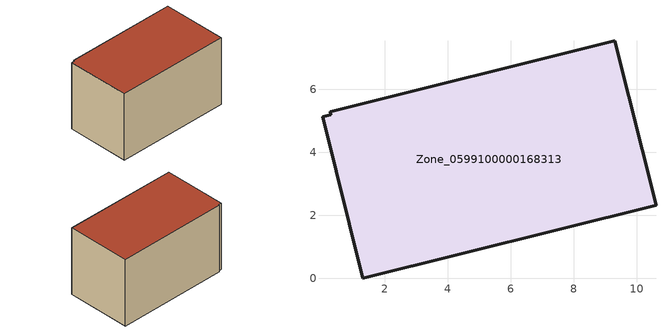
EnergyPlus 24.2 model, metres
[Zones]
Zone_0599100000168313
 floor ground (C_G): 0.02,5.13 0.28,5.2 0.26,5.29 9.3,7.55 10.61,2.32 1.31,0 z0
 wall outside (C_F): 10.61,2.32 9.3,7.55 0.26,5.29 0.28,5.2 0.02,5.13 1.31,0 10.61,2.32 z0:5.76
 roof outside (C_R): 0.28,5.2 0.02,5.13 1.31,0 10.61,2.32 9.3,7.55 0.26,5.29 z5.76
[BUILDING]
Pand.0599100000168313: North Axis=0; Terrain=City; Loads Convergence Tolerance Value=0.04; Temperature Convergence Tolerance Value=0.4; Solar Distribution=FullExterior; Maximum Number of Warmup Days=25; Minimum Number of Warmup Days=1
[Site:Location]
Rotterdam.The.Hague.AP_ZH_NLD Design_Conditions: Latitude=51.96; Longitude=4.45; Time Zone=1; Elevation=-4.5
[SITE:GROUNDTEMPERATURE:BUILDINGSURFACE]
18, 18, 18, 18, 18, 18, 18, 18, 18, 18, 18, 18
[MATERIAL] Thermal Absorptance=0.9; Solar Absorptance=0.7; Visible Absorptance=0.7
Name | Roughness | Thickness | Conductivity | Density | Specific Heat
G.TI.1975-1991 | MediumSmooth | 0.15 | 0.288461 | 540 | 1210
F.TI.1975-1991 | Rough | 0.3 | 0.230769 | 1920 | 840
R.TI.1975-1991 | MediumRough | 0.2 | 0.153846 | 1500 | 1000
[CONSTRUCTION]
C_G: G.TI.1975-1991
C_F: F.TI.1975-1991
C_R: R.TI.1975-1991
[ZONE]
Zone_0599100000168313: Type=1; Multiplier=1; Ceiling Height=Autocalculate; Volume=Autocalculate; Floor Area=autocalculate; Part of Total Floor Area=Yes
[ZONEINFILTRATION:DESIGNFLOWRATE]
Infil_Zone_0599100000168313: Zone or ZoneList or Space or SpaceList=Zone_0599100000168313; Schedule=AlwaysOn; Design Flow Rate Calculation Method=Flow/Area; Flow Rate per Floor Area=0.003; Constant Term Coefficient=1; Temperature Term Coefficient=0; Velocity Term Coefficient=0; Velocity Squared Term Coefficient=0
[HVACTEMPLATE:ZONE:IDEALLOADSAIRSYSTEM]
Zone_0599100000168313: Maximum Heating Supply Air Temperature=50; Minimum Cooling Supply Air Temperature=13; Maximum Heating Supply Air Humidity Ratio=0.0156; Minimum Cooling Supply Air Humidity Ratio=0.0077; Heating Limit=NoLimit; Cooling Limit=NoLimit; Dehumidification Control Type=ConstantSensibleHeatRatio; Cooling Sensible Heat Ratio=0.7; Dehumidification Setpoint=60; Humidification Control Type=None; Humidification Setpoint=30; Outdoor Air Method=None; Outdoor Air Flow Rate per Person=0.00944; Outdoor Air Flow Rate per Zone Floor Area=0; Outdoor Air Flow Rate per Zone=0; Demand Controlled Ventilation Type=None; Outdoor Air Economizer Type=NoEconomizer; Heat Recovery Type=None; Sensible Heat Recovery Effectiveness=0.7; Latent Heat Recovery Effectiveness=0.65
[ZONECONTROL:THERMOSTAT]
ThermostatControl_Zone_0599100000168313: Zone or ZoneList=Zone_0599100000168313; Control Type Schedule=DualSetpointControlType; Control 1=Thermostat_Zone_0599100000168313; Temperature Difference Between Cutout And Setpoint=0
[THERMOSTATSETPOINT:DUALSETPOINT]
Thermostat_Zone_0599100000168313: Heating Setpoint Temperature Schedule=HeatingSetpoint_Zone_0599100000168313; Cooling Setpoint Temperature Schedule=CoolingSetpoint_Zone_0599100000168313
[SCHEDULE:COMPACT]
HeatingSetpoint_Zone_0599100000168313: Through: 12/31, For: AllDays, Until: 24:00, 21
CoolingSetpoint_Zone_0599100000168313: Through: 12/31, For: AllDays, Until: 24:00, 24
DualSetpointControlType: Through: 12/31, For: AllDays, Until: 24:00, 4
AlwaysOn: Through: 12/31, For: AllDays, Until: 24:00, 1
